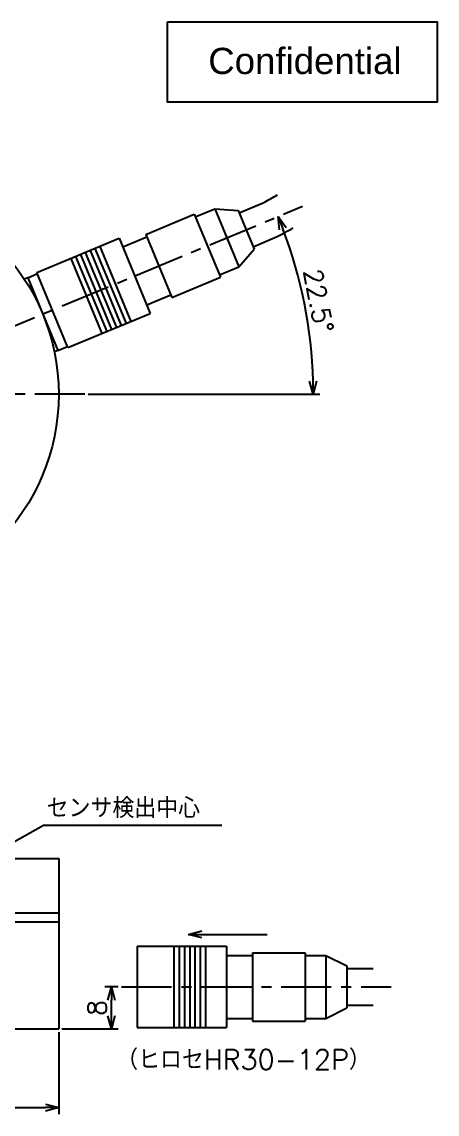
# Model space of a CAD drawing. Header units: millimetres. Extents: x -156 to 1047, y -500 to 557.
# Drawn here: x 115.6 to 194.8, y -482.7 to -274.4 of the extents above; entities that cross this region are included whole.
import ezdxf

# ---------------------------------------------------------------- set-up
doc = ezdxf.new("R2010")
doc.units = ezdxf.units.MM
doc.header["$LTSCALE"] = 0.3
doc.header["$PDMODE"] = 3
doc.header["$PDSIZE"] = -2
doc.linetypes.add('CENTER', pattern=[50.8, 31.75, -6.35, 6.35, -6.35])
doc.layers.add('Dimension', color=4, linetype='Continuous')
doc.layers.add('Model', color=3, linetype='Continuous')
doc.styles.get("Standard").update_dxf_attribs({"font": 'Romans.shx', "bigfont": 'extfont.shx'})
doc.dimstyles.get("Standard").update_dxf_attribs({"dimtxt": 3.5, "dimasz": 2.5, "dimexe": 1.25, "dimexo": 0.625, "dimgap": 1, "dimtad": 1, "dimdec": 8, "dimdsep": 46, "dimtxsty": 'Standard', "dimblk": 'OPEN30', "dimcen": 0, "dimazin": 2, "dimtfac": 0.6, "dimtdec": 8, "dimtmove": 2, "dimatfit": 3, "dimldrblk": 'OPEN30', "dimfxl": 1, "dimtolj": 1, "dimarcsym": 0})

# ---------------------------------------------------------------- blocks, each defined once
blk = doc.blocks.new('_Open30')
at = {"color": 0, "linetype": 'ByBlock', "lineweight": -2}
for p, q in [((-1, 0.268), (0, 0)), ((0, 0), (-1, -0.268)), ((0, 0), (-1, 0))]:
    blk.add_line(p, q, dxfattribs=at)
blk = doc.blocks.new('*D201')
at = {"layer": 'Defpoints', "color": 0}
for p in [(169.13, -309.61), (109.19, -334.44), (170.43, -333.89), (37.6, -345.45), (127.6, -345.45)]:
    blk.add_point(p, dxfattribs=at)
at = {"layer": 'Dimension', "color": 0, "lineweight": -2}
blk.add_line((128.23, -345.45), (172.44, -345.45), dxfattribs=at)
blk.add_arc((82.6, -345.45), 88.58, 1.617, 20.883, dxfattribs=at)
at = {"layer": 'Dimension', "color": 0, "lineweight": -2, "xscale": 2.5, "yscale": 2.5, "zscale": 2.5}
for p, rotation in [((164.45, -311.55), 111.6914863187481), ((171.19, -345.45), 270.8085136812519)]:
    blk.add_blockref('_Open30', p, dxfattribs=dict(at, rotation=rotation))
at = {"layer": 'Dimension', "color": 0, "insert": (172.18, -327.63), "char_height": 3.5, "attachment_point": 5, "rotation": 281.25}
blk.add_mtext('\\A1;22.5°', dxfattribs=at)
blk = doc.blocks.new('*D204')
at = {"layer": 'Defpoints', "color": 0}
for p in [(114.42, -313.63), (104.9, -339.48), (37.6, -345.45), (127.6, -345.45), (50.78, -377.27)]:
    blk.add_point(p, dxfattribs=at)
at = {"layer": 'Dimension', "color": 0, "lineweight": -2}
blk.add_arc((82.6, -345.45), 23.09, 6.2074, 38.7926, dxfattribs=at)
at = {"layer": 'Dimension', "color": 0, "lineweight": -2, "xscale": 2.5, "yscale": 2.5, "zscale": 2.5}
for p, rotation in [((98.93, -329.13), 131.8963117118382), ((105.69, -345.45), 273.1036882881616)]:
    blk.add_blockref('_Open30', p, dxfattribs=dict(at, rotation=rotation))
at = {"layer": 'Dimension', "color": 0, "insert": (106.47, -335.57), "char_height": 3.5, "attachment_point": 5, "rotation": 292.5}
blk.add_mtext('\\A1;45°', dxfattribs=at)
blk = doc.blocks.new('*D205')
at = {"layer": 'Defpoints', "color": 0}
for p in [(50.78, -313.63), (37.6, -345.45), (127.6, -345.45), (102.6, -357), (114.42, -377.27)]:
    blk.add_point(p, dxfattribs=at)
at = {"layer": 'Dimension', "color": 0, "lineweight": -2}
blk.add_arc((82.6, -345.45), 23.09, 321.2074, 353.7926, dxfattribs=at)
at = {"layer": 'Dimension', "color": 0, "lineweight": -2, "xscale": 2.5, "yscale": 2.5, "zscale": 2.5}
for p, rotation in [((105.69, -345.45), 86.89631171183838), ((98.93, -361.78), 228.1036882881616)]:
    blk.add_blockref('_Open30', p, dxfattribs=dict(at, rotation=rotation))
at = {"layer": 'Dimension', "color": 0, "insert": (101.39, -353.24), "char_height": 3.5, "attachment_point": 5, "rotation": 67.5}
blk.add_mtext('\\A1;45°', dxfattribs=at)
blk = doc.blocks.new('*D209')
at = {"layer": 'Defpoints', "color": 0}
for p in [(132.67, -458.45), (134.6, -458.45), (122.6, -466.45)]:
    blk.add_point(p, dxfattribs=at)
at = {"layer": 'Dimension', "color": 0, "lineweight": -2}
for p, q in [((133.98, -458.45), (131.42, -458.45)), ((132.67, -463.95), (132.67, -460.95)), ((123.23, -466.45), (133.92, -466.45))]:
    blk.add_line(p, q, dxfattribs=at)
at = {"layer": 'Dimension', "color": 0, "lineweight": -2, "xscale": 2.5, "yscale": 2.5, "zscale": 2.5}
for p, rotation in [((132.67, -458.45), 90), ((132.67, -466.45), 270)]:
    blk.add_blockref('_Open30', p, dxfattribs=dict(at, rotation=rotation))
at = {"layer": 'Dimension', "color": 0, "insert": (129.92, -462.45), "char_height": 3.5, "attachment_point": 5, "rotation": 90}
blk.add_mtext('\\A1;8', dxfattribs=at)
blk = doc.blocks.new('*D211')
at = {"layer": 'Defpoints', "color": 0}
for p in [(42.6, -466.45), (122.6, -466.45), (122.6, -481.45)]:
    blk.add_point(p, dxfattribs=at)
at = {"layer": 'Dimension', "color": 0, "lineweight": -2}
for p, q in [((42.6, -467.08), (42.6, -482.7)), ((122.6, -467.08), (122.6, -482.7)), ((45.1, -481.45), (120.1, -481.45))]:
    blk.add_line(p, q, dxfattribs=at)
at = {"layer": 'Dimension', "color": 0, "lineweight": -2, "xscale": 2.5, "yscale": 2.5, "zscale": 2.5, "rotation": 180}
blk.add_blockref('_Open30', (42.6, -481.45), dxfattribs=at)
at = {"layer": 'Dimension', "color": 0, "lineweight": -2, "xscale": 2.5, "yscale": 2.5, "zscale": 2.5}
blk.add_blockref('_Open30', (122.6, -481.45), dxfattribs=at)
at = {"layer": 'Dimension', "color": 0, "insert": (82.6, -478.7), "char_height": 3.5, "attachment_point": 5}
blk.add_mtext('\\A1;φ80', dxfattribs=at)

msp = doc.modelspace()

# ---------------------------------------------------------------- linework, layer by layer
at = {"layer": 'Model', "color": 1, "linetype": 'CENTER'}
for p, q in [((109.1857019, -334.44280074), (169.13003418, -309.61304532)), ((127.60428447, -345.45318435), (37.60428447, -345.45318435)), ((134.60428447, -458.45318435), (186.07346243, -458.45318435))]:
    msp.add_line(p, q, dxfattribs=at)
at = {"layer": 'Model'}
for p, q in [((148.67526928, -311.59133316), (152.37078741, -310.06059943)), ((152.37078741, -310.06059943), (156.9629886, -321.14715382)), ((152.37078741, -310.06059943), (156.83167241, -310.37762476)), ((157.02301412, -310.83956453), (161.64241179, -308.92614737)), ((139.24513224, -314.95622771), (148.48392757, -311.12939339)), ((148.48392757, -311.12939339), (153.45881219, -323.13982731)), ((156.83167241, -310.37762476), (159.89313987, -317.76866102)), ((118.44142824, -322.22041381), (134.14738029, -315.71479546)), ((134.14738029, -315.71479546), (140.07897349, -330.03492821)), ((134.8170763, -317.33158464), (139.43647396, -315.41816748)), ((139.24513224, -314.95622771), (144.22001686, -326.96666164)), ((159.70179815, -317.30672126), (164.32119581, -315.39330409)), ((127.68022356, -318.39357949), (133.61181676, -332.71371224)), ((128.60410309, -318.01089605), (134.5356963, -332.33102881)), ((129.52798263, -317.62821262), (135.45957583, -331.94834538)), ((130.45186216, -317.24552919), (136.38345536, -331.56566194)), ((156.9629886, -321.14715382), (159.89313987, -317.76866102)), ((124.90858496, -319.54162978), (130.84017817, -333.86176254)), ((125.8324645, -319.15894635), (131.7640577, -333.47907911)), ((126.75634403, -318.77626292), (132.68793723, -333.09639567)), ((116.68934003, -323.21675056), (118.5370991, -322.45138369)), ((124.37302144, -336.54054656), (118.44142824, -322.22041381)), ((153.26747047, -322.67788755), (156.9629886, -321.14715382)), ((116.68934003, -323.21675056), (116.03392521, -323.48823226)), ((116.68934003, -323.21675056), (122.42959152, -337.07494355)), ((144.22001686, -326.96666164), (153.45881219, -323.13982731)), ((139.40927748, -328.41813903), (144.02867515, -326.50472187)), ((124.37302144, -336.54054656), (140.07897349, -330.03492821)), ((122.42959152, -337.07494355), (121.7741767, -337.34642525)), ((122.42959152, -337.07494355), (124.27735058, -336.30957668)), ((42.60428447, -433.95318435), (122.60428447, -433.95318435)), ((122.60428447, -433.95318435), (122.60428447, -444.35318435)), ((122.60428447, -444.35318435), (71.65636411, -444.35318435)), ((122.60428447, -444.35318435), (122.60428447, -446.05318435)), ((71.29299177, -446.05318435), (122.60428447, -446.05318435)), ((122.60428447, -446.05318435), (122.60428447, -466.45318435)), ((137.60428447, -450.70318435), (137.60428447, -466.20318435)), ((137.60428447, -450.70318435), (154.60428447, -450.70318435)), ((144.60428447, -450.70318435), (144.60428447, -466.20318435)), ((145.60428447, -450.70318435), (145.60428447, -466.20318435)), ((146.60428447, -450.70318435), (146.60428447, -466.20318435)), ((147.60428447, -450.70318435), (147.60428447, -466.20318435)), ((148.60428447, -450.70318435), (148.60428447, -466.20318435)), ((149.60428447, -450.70318435), (149.60428447, -466.20318435)), ((150.60428447, -450.70318435), (150.60428447, -466.20318435)), ((154.60428447, -450.70318435), (154.60428447, -466.20318435)), ((154.60428447, -452.45318435), (159.60428447, -452.45318435)), ((159.60428447, -451.95318435), (159.60428447, -464.95318435)), ((159.60428447, -451.95318435), (169.60428447, -451.95318435)), ((169.60428447, -451.95318435), (169.60428447, -464.95318435)), ((169.60428447, -452.45318435), (173.60428447, -452.45318435)), ((173.60428447, -452.45318435), (173.60428447, -464.45318435)), ((173.60428447, -452.45318435), (177.60428447, -454.45318435)), ((177.60428447, -454.45318435), (177.60428447, -462.45318435)), ((177.60428447, -454.95318435), (182.60428447, -454.95318435)), ((177.60428447, -461.95318435), (182.60428447, -461.95318435)), ((173.60428447, -464.45318435), (177.60428447, -462.45318435)), ((82.60428447, -466.45318435), (122.60428447, -466.45318435)), ((137.60428447, -466.20318435), (154.60428447, -466.20318435)), ((154.60428447, -464.45318435), (159.60428447, -464.45318435)), ((159.60428447, -464.95318435), (169.60428447, -464.95318435)), ((169.60428447, -464.45318435), (173.60428447, -464.45318435))]:
    msp.add_line(p, q, dxfattribs=at)
msp.add_lwpolyline([(143.34452842, -274.43975362), (194.82066607, -274.43975362), (194.82066607, -289.76441181), (143.34452842, -289.76441181)], close=True, dxfattribs=at)
msp.add_circle((82.60428447, -345.45318435), 40, dxfattribs=at)
for points in [[(161.64241179, -308.92614737), (162.54631489, -308.43116068), (163.450218, -307.936174), (164.34566172, -307.4215916)], [(164.32119581, -315.39330409), (165.32340386, -314.85258747), (166.32561192, -314.31187085), (167.31538668, -313.74149179)]]:
    msp.add_open_spline(points, degree=3, dxfattribs=at)

# ---------------------------------------------------------------- texts
at = {"layer": 'Dimension'}
msp.add_text('センサ検出中心', height=3.8, dxfattribs=at).set_placement((120.31217591, -426.23847156))
at = {"layer": 'Dimension', "insert": (133.57408644, -470.401779), "char_height": 3.8, "width": 52.6655106587, "attachment_point": 1}
msp.add_mtext('（ヒロセHR30-12P）', dxfattribs=at)
at = {"layer": 'Model', "insert": (151.14394298, -279.39180005), "char_height": 5, "width": 41.0769179462, "attachment_point": 1}
msp.add_mtext('{\\fArial|b0|i0|c0|p32;Confidential}', dxfattribs=at)

# ---------------------------------------------------------------- dimensions: what is measured, and where the dimension line sits
at = {"layer": 'Dimension'}
for base, line1, line2, picture, middle in [((170.43132561, -333.89053503), ((109.1857019, -334.44280074), (169.13003418, -309.61304532)), ((127.60428447, -345.45318435), (37.60428447, -345.45318435)), '*D201', (172.18420724, -327.63462984)), ((104.90458633, -339.47783647), ((127.60428447, -345.45318435), (37.60428447, -345.45318435)), ((114.42408963, -313.63337919), (50.78447932, -377.2729895)), '*D204', (106.47453347, -335.56580348)), ((102.59818814, -356.99667001), ((114.42408963, -377.2729895), (50.78447932, -313.63337919)), ((127.60428447, -345.45318435), (37.60428447, -345.45318435)), '*D205', (101.39319604, -353.23580634))]:
    dim = msp.add_angular_dim_2l(base=base, line1=line1, line2=line2, dimstyle='Standard', dxfattribs=at)
    dim.commit()
    dim.dimension.update_dxf_attribs({"geometry": picture, "text_midpoint": middle})
dim = msp.add_linear_dim(base=(132.6681546084, -458.4531843467), p1=(122.6042844723, -466.4531843467), p2=(134.6042844723, -458.4531843467), angle=90, dimstyle='Standard', dxfattribs=at)
dim.commit()
dim.dimension.update_dxf_attribs({"geometry": '*D209', "text_midpoint": (129.9181546084, -462.4531843467)})
dim = msp.add_linear_dim(base=(122.6042844723, -481.4531843467), p1=(42.6042844723, -466.4531843467), p2=(122.6042844723, -466.4531843467), text='φ<>', dimstyle='Standard', dxfattribs=at)
dim.commit()
dim.dimension.update_dxf_attribs({"geometry": '*D211', "text_midpoint": (82.6042844723, -478.7031843467)})

# ---------------------------------------------------------------- leaders
for points in [[(85.21919358, -446.98272511), (119.68912875, -427.59901713), (153.76007322, -427.59901713)], [(147.39485006, -448.41814529), (162.39485006, -448.41814529)]]:
    msp.add_leader(points, dimstyle='Standard', override={"dimgap": 1, "dimtad": 0}, dxfattribs=at)

doc.saveas('drawing.dxf')
